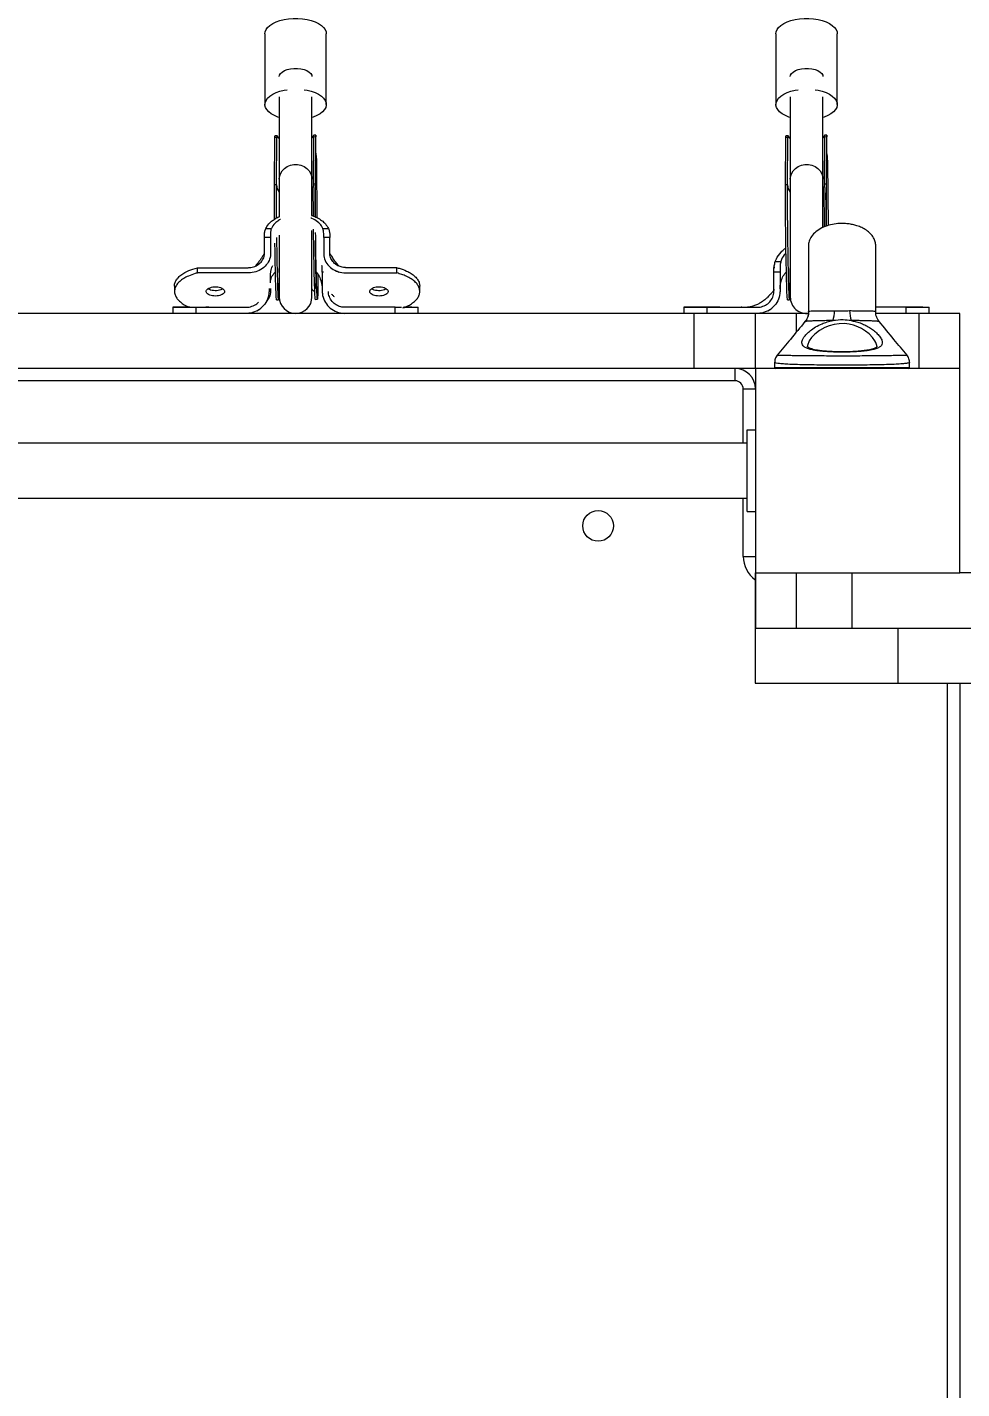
# Model space of a CAD drawing. Header units: millimetres. Extents: x -8092 to 6423, y -6886 to 5604.
# Drawn here: x -77 to 381, y 1913 to 2579 of the extents above; entities that cross this region are included whole.
import ezdxf

# ---------------------------------------------------------------- set-up
doc = ezdxf.new("R2010")
doc.units = ezdxf.units.MM
doc.layers.add('DIKOM_ОБЪЕКТ', color=7, linetype='Continuous')
doc.layers.add('DIKOM_РАЗМЕР_ЗОНА', color=7, linetype='Continuous')
doc.styles.add('style1', font='arial.ttf', dxfattribs={"width": 0.8})
doc.dimstyles.new('1-50', dxfattribs={"dimtxt": 300, "dimasz": 200, "dimexe": 100, "dimexo": 0, "dimgap": 100, "dimtad": 1, "dimtxsty": 'style1', "dimcen": 200, "dimclrd": 7, "dimclre": 7, "dimclrt": 7, "dimadec": 1, "dimazin": 2, "dimtfac": 1, "dimtmove": 0, "dimatfit": 2, "dimfxl": 0, "dimlwd": 25, "dimlwe": 18, "dimarcsym": 0})

# ---------------------------------------------------------------- blocks, each defined once
blk = doc.blocks.new('*D10')
at = {"layer": 'Defpoints', "color": 0, "transparency": 16777216}
for p in [(-65.22, 5603.5), (2870.75, -5504.88), (6323.39, -5504.88)]:
    blk.add_point(p, dxfattribs=at)
at = {"layer": 'DIKOM_РАЗМЕР_ЗОНА', "color": 7, "lineweight": 18, "transparency": 16777216}
for p, q in [((-65.22, 5603.5), (6423.39, 5603.5)), ((2870.75, -5504.88), (6423.39, -5504.88))]:
    blk.add_line(p, q, dxfattribs=at)
at = {"layer": 'DIKOM_РАЗМЕР_ЗОНА', "color": 7, "lineweight": 25, "transparency": 16777216}
blk.add_line((6323.39, 5403.5), (6323.39, -5304.88), dxfattribs=at)
at = {"layer": 'DIKOM_РАЗМЕР_ЗОНА', "color": 7, "transparency": 16777216}
for points in [[(6290.06, 5403.5), (6356.72, 5403.5), (6323.39, 5603.5)], [(6290.06, -5304.88), (6356.72, -5304.88), (6323.39, -5504.88)]]:
    blk.add_solid(points, dxfattribs=at)
at = {"layer": 'DIKOM_РАЗМЕР_ЗОНА', "color": 7, "transparency": 16777216, "insert": (6070.22, 308.83), "char_height": 300, "attachment_point": 5, "rotation": 90, "style": 'style1'}
blk.add_mtext('11100', dxfattribs=at)

msp = doc.modelspace()

# ---------------------------------------------------------------- linework, layer by layer
at = {"layer": 'DIKOM_ОБЪЕКТ', "color": 7, "linetype": 'Continuous', "lineweight": 15}
for p, q in [((39.595, 2576.088), (39.595, 2541.477)), ((69.595, 2541.477), (69.595, 2576.088)), ((289.595, 2576.088), (289.595, 2541.477)), ((319.595, 2541.477), (319.595, 2576.088)), ((46.595, 2545.257), (46.595, 2504.839)), ((62.595, 2504.839), (62.595, 2545.257)), ((296.595, 2545.257), (296.595, 2504.839)), ((312.595, 2504.839), (312.595, 2545.257)), ((45.538, 2526.2), (44.539, 2526.188)), ((63.272, 2502.412), (63.456, 2525.537)), ((64.446, 2526.445), (63.432, 2526.432)), ((64.456, 2525.55), (63.456, 2525.537)), ((64.271, 2502.425), (64.456, 2525.55)), ((64.273, 2502.219), (64.465, 2526.21)), ((295.538, 2526.2), (294.539, 2526.188)), ((313.272, 2502.412), (313.456, 2525.537)), ((314.446, 2526.445), (313.432, 2526.432)), ((314.456, 2525.55), (313.456, 2525.537)), ((314.271, 2502.425), (314.456, 2525.55)), ((314.273, 2502.219), (314.465, 2526.21)), ((44.275, 2502.166), (44.46, 2525.292)), ((45.46, 2525.305), (44.46, 2525.292)), ((45.275, 2502.179), (45.46, 2525.305)), ((294.275, 2502.166), (294.46, 2525.292)), ((295.46, 2525.305), (294.46, 2525.292)), ((295.275, 2502.179), (295.46, 2525.305)), ((65.217, 2486.018), (64.922, 2513.021)), ((315.258, 2482.26), (314.922, 2513.021)), ((45.275, 2502.179), (44.275, 2502.166)), ((46.595, 2504.839), (46.595, 2486.598)), ((62.595, 2487.163), (62.595, 2504.839)), ((63.269, 2502.05), (63.114, 2500.913)), ((64.271, 2502.425), (63.272, 2502.412)), ((64.273, 2502.219), (64.271, 2502.425)), ((295.275, 2502.179), (294.275, 2502.166)), ((296.595, 2504.839), (296.595, 2447.232)), ((312.595, 2481.24), (312.595, 2504.839)), ((313.269, 2502.05), (313.114, 2500.913)), ((314.271, 2502.425), (313.272, 2502.412)), ((314.273, 2502.219), (314.271, 2502.425)), ((40.009, 2480.709), (42.727, 2480.709)), ((62.595, 2447.232), (62.595, 2479.752)), ((67.956, 2480.709), (70.674, 2480.709)), ((39.341, 2469.388), (39.341, 2476.43)), ((42.341, 2476.43), (39.341, 2476.43)), ((42.341, 2476.43), (42.341, 2469.388)), ((46.595, 2477.576), (46.595, 2447.232)), ((68.341, 2476.43), (68.341, 2469.388)), ((71.341, 2476.43), (68.341, 2476.43)), ((71.341, 2469.388), (71.341, 2476.43)), ((39.341, 2468.523), (39.341, 2469.388)), ((42.341, 2469.388), (42.341, 2468.523)), ((68.341, 2469.388), (68.341, 2468.523)), ((71.341, 2468.523), (71.341, 2469.388)), ((6.624, 2459.005), (6.624, 2461.601)), ((6.624, 2461.601), (31.341, 2461.601)), ((31.341, 2459.005), (6.624, 2459.005)), ((67.595, 2459.371), (67.595, 2451.232)), ((68.301, 2459.371), (67.595, 2459.371)), ((79.341, 2459.005), (104.059, 2459.005)), ((104.059, 2461.601), (79.356, 2461.601)), ((104.059, 2459.005), (104.059, 2461.601)), ((291.595, 2459.371), (288.595, 2459.371)), ((288.595, 2451.232), (288.595, 2459.371)), ((288.685, 2462.004), (288.659, 2461.309)), ((289.262, 2464.581), (291.98, 2464.581)), ((291.595, 2459.371), (291.595, 2451.232)), ((-4.659, 2452.577), (-4.659, 2449.981)), ((115.341, 2449.981), (115.341, 2452.577)), ((41.595, 2451.414), (41.595, 2451.232)), ((41.595, 2451.232), (41.595, 2450.232)), ((42.341, 2451.341), (42.341, 2450.476)), ((45.264, 2445.857), (46.264, 2445.87)), ((64.26, 2446.103), (65.26, 2446.116)), ((67.595, 2451.232), (67.595, 2450.232)), ((288.595, 2450.232), (288.595, 2451.232)), ((291.595, 2451.232), (291.595, 2450.232)), ((295.264, 2445.857), (296.264, 2445.87)), ((249.595, 2439.233), (-390.405, 2439.233)), ((-0.127, 2442.233), (-5.405, 2442.233)), ((-5.405, 2442.233), (-5.405, 2439.233)), ((2.721, 2442.233), (0.229, 2442.232)), ((5.877, 2439.233), (5.877, 2442.233)), ((5.877, 2442.233), (30.595, 2442.233)), ((12.199, 2442.233), (10.642, 2442.233)), ((35.571, 2440.486), (37.326, 2441.53)), ((37.213, 2441.446), (38.031, 2442.194)), ((103.313, 2442.233), (78.609, 2442.233)), ((98.826, 2442.233), (97.274, 2442.233)), ((103.313, 2439.233), (103.313, 2442.233)), ((114.595, 2439.233), (114.595, 2442.233)), ((249.873, 2442.233), (244.595, 2442.233)), ((244.595, 2442.233), (244.595, 2439.233)), ((249.595, 2412.233), (249.595, 2439.233)), ((279.595, 2439.233), (249.595, 2439.233)), ((253.09, 2442.232), (251.818, 2442.232)), ((255.877, 2439.233), (255.877, 2442.233)), ((255.877, 2442.233), (280.595, 2442.233)), ((279.595, 2412.233), (279.595, 2439.233)), ((299.595, 2439.233), (279.595, 2439.233)), ((285.571, 2440.486), (287.326, 2441.53)), ((287.213, 2441.446), (288.031, 2442.194)), ((305.481, 2439.233), (299.595, 2439.233)), ((299.595, 2430.091), (299.595, 2439.233)), ((338.345, 2439.994), (338.348, 2439.951)), ((359.595, 2439.233), (338.422, 2439.233)), ((353.313, 2442.233), (338.469, 2442.233)), ((353.313, 2439.233), (353.313, 2442.233)), ((357.456, 2442.233), (364.574, 2442.233)), ((359.595, 2412.233), (359.595, 2439.233)), ((379.595, 2439.233), (359.595, 2439.233)), ((364.595, 2439.233), (364.595, 2442.233)), ((379.595, 2412.233), (379.595, 2439.233)), ((340.062, 2435.198), (340.02, 2435.208)), ((249.595, 2412.233), (-390.405, 2412.233)), ((279.595, 2412.233), (249.595, 2412.233)), ((269.595, 2406.233), (269.595, 2412.233)), ((279.595, 2412.233), (279.595, 2312.232)), ((379.595, 2412.233), (279.595, 2412.233)), ((288.969, 2415.358), (288.969, 2412.733)), ((288.969, 2412.733), (321.969, 2412.733)), ((321.969, 2412.733), (354.969, 2412.733)), ((354.969, 2412.733), (354.969, 2415.362)), ((354.969, 2415.362), (354.969, 2415.362)), ((379.595, 2312.232), (379.595, 2412.233)), ((269.595, 2406.233), (-410.405, 2406.233)), ((273.595, 2402.233), (279.595, 2402.233)), ((273.595, 2375.733), (273.595, 2402.233)), ((275.595, 2342.232), (275.595, 2382.233)), ((275.595, 2382.233), (279.595, 2382.233)), ((275.595, 2375.733), (-416.405, 2375.733)), ((275.595, 2375.732), (-416.405, 2375.732)), ((-416.405, 2348.732), (275.595, 2348.732)), ((273.595, 2320.233), (273.595, 2348.732)), ((275.595, 2342.232), (279.595, 2342.232)), ((273.595, 2320.233), (279.595, 2320.233)), ((279.423, 2312.232), (279.423, 2285.232)), ((279.595, 2312.232), (279.423, 2312.232)), ((279.595, 2312.232), (279.595, 2285.232)), ((279.595, 2312.232), (379.595, 2312.232)), ((299.595, 2285.232), (299.595, 2312.232)), ((326.778, 2312.232), (326.778, 2285.232)), ((406.602, 2312.232), (379.595, 2312.232)), ((279.423, 2285.232), (279.423, 2258.233)), ((279.595, 2285.232), (279.423, 2285.232)), ((279.595, 2285.232), (299.595, 2285.232)), ((299.595, 2285.232), (326.778, 2285.232)), ((326.778, 2285.232), (406.602, 2285.232)), ((349.423, 2258.233), (349.423, 2285.232)), ((279.423, 2258.233), (349.423, 2258.233)), ((349.423, 2258.233), (395.444, 2258.233)), ((373.595, 1666.233), (373.595, 2258.233)), ((379.595, 2258.233), (379.595, 1666.233))]:
    msp.add_line(p, q, dxfattribs=at)
at = {"layer": 'DIKOM_ОБЪЕКТ', "color": 7, "linetype": 'Continuous', "lineweight": 15, "flags": 128}
for points in [[(39.595, 2576.088), (39.694, 2576.951), (40.131, 2578.081), (40.907, 2579.164), (42.004, 2580.176), (43.397, 2581.091), (45.051, 2581.89), (46.93, 2582.552), (48.988, 2583.063), (51.177, 2583.41), (53.447, 2583.586), (55.743, 2583.586), (58.013, 2583.41), (60.202, 2583.063), (62.26, 2582.552), (64.138, 2581.89), (65.793, 2581.091), (67.185, 2580.176), (68.282, 2579.164), (69.059, 2578.081), (69.496, 2576.951), (69.595, 2576.088)], [(289.595, 2576.088), (289.694, 2576.951), (290.131, 2578.081), (290.907, 2579.164), (292.004, 2580.176), (293.397, 2581.091), (295.051, 2581.89), (296.93, 2582.552), (298.988, 2583.063), (301.177, 2583.41), (303.447, 2583.586), (305.743, 2583.586), (308.013, 2583.41), (310.202, 2583.063), (312.26, 2582.552), (314.138, 2581.89), (315.793, 2581.091), (317.185, 2580.176), (318.282, 2579.164), (319.059, 2578.081), (319.496, 2576.951), (319.595, 2576.088)], [(46.595, 2555.107), (46.7, 2555.756), (47.163, 2556.591), (47.973, 2557.357), (49.093, 2558.019), (50.47, 2558.543), (52.04, 2558.907), (53.73, 2559.094), (55.46, 2559.094), (57.149, 2558.907), (58.719, 2558.543), (60.096, 2558.019), (61.216, 2557.357), (62.027, 2556.591), (62.489, 2555.756), (62.595, 2555.107)], [(296.595, 2555.107), (296.7, 2555.756), (297.163, 2556.591), (297.973, 2557.357), (299.093, 2558.019), (300.47, 2558.543), (302.04, 2558.907), (303.73, 2559.094), (305.46, 2559.094), (307.149, 2558.907), (308.719, 2558.543), (310.096, 2558.019), (311.216, 2557.357), (312.027, 2556.591), (312.489, 2555.756), (312.595, 2555.107)], [(46.595, 2535.117), (45.965, 2535.327), (44.193, 2536.06), (42.665, 2536.919), (41.417, 2537.885), (40.478, 2538.936), (39.869, 2540.046), (39.606, 2541.189), (39.694, 2542.34), (40.131, 2543.47), (40.907, 2544.553), (42.004, 2545.565), (43.397, 2546.48), (45.051, 2547.279), (46.93, 2547.941), (48.988, 2548.452), (50.447, 2548.704)], [(58.743, 2548.704), (60.202, 2548.452), (62.26, 2547.941), (64.138, 2547.279), (65.793, 2546.48), (67.185, 2545.565), (68.282, 2544.553), (69.059, 2543.47), (69.496, 2542.34), (69.584, 2541.189), (69.32, 2540.046), (68.712, 2538.936), (67.773, 2537.885), (66.524, 2536.919), (64.996, 2536.06), (63.225, 2535.327), (62.595, 2535.117)], [(296.595, 2535.117), (295.965, 2535.327), (294.193, 2536.06), (292.665, 2536.919), (291.417, 2537.885), (290.478, 2538.936), (289.869, 2540.046), (289.606, 2541.189), (289.694, 2542.34), (290.131, 2543.47), (290.907, 2544.553), (292.004, 2545.565), (293.397, 2546.48), (295.051, 2547.279), (296.93, 2547.941), (298.988, 2548.452), (300.447, 2548.704)], [(308.743, 2548.704), (310.202, 2548.452), (312.26, 2547.941), (314.138, 2547.279), (315.793, 2546.48), (317.185, 2545.565), (318.282, 2544.553), (319.059, 2543.47), (319.496, 2542.34), (319.584, 2541.189), (319.32, 2540.046), (318.712, 2538.936), (317.773, 2537.885), (316.524, 2536.919), (314.996, 2536.06), (313.225, 2535.327), (312.595, 2535.117)], [(46.595, 2504.839), (46.7, 2506.03), (47.163, 2507.564), (47.973, 2508.97), (49.093, 2510.183), (50.47, 2511.146), (52.04, 2511.815), (53.73, 2512.157), (55.46, 2512.157), (57.149, 2511.815), (58.719, 2511.146), (60.096, 2510.183), (61.216, 2508.97), (62.027, 2507.564), (62.489, 2506.03), (62.595, 2504.839)], [(296.595, 2504.839), (296.7, 2506.03), (297.163, 2507.564), (297.973, 2508.97), (299.093, 2510.183), (300.47, 2511.146), (302.04, 2511.815), (303.73, 2512.157), (305.46, 2512.157), (307.149, 2511.815), (308.719, 2511.146), (310.096, 2510.183), (311.216, 2508.97), (312.027, 2507.564), (312.489, 2506.03), (312.595, 2504.839)], [(44.319, 2485.4), (44.31, 2486.37), (44.288, 2489.473), (44.271, 2492.431), (44.262, 2495.21), (44.259, 2497.778), (44.264, 2500.106), (44.275, 2502.166)], [(45.314, 2485.962), (45.31, 2486.383), (45.287, 2489.486), (45.271, 2492.444), (45.262, 2495.223), (45.259, 2497.791), (45.264, 2500.119), (45.275, 2502.179)], [(63.114, 2500.913), (63.11, 2500.898), (62.595, 2499.507)], [(63.304, 2486.9), (63.284, 2489.719), (63.268, 2492.677), (63.258, 2495.456), (63.256, 2498.024), (63.26, 2500.351), (63.272, 2502.412)], [(64.308, 2486.475), (64.307, 2486.629), (64.284, 2489.732), (64.268, 2492.69), (64.258, 2495.469), (64.256, 2498.037), (64.26, 2500.364), (64.271, 2502.425)], [(295.264, 2445.857), (295.236, 2445.912), (295.183, 2446.288), (295.127, 2447.014), (295.067, 2448.084), (295.005, 2449.485), (294.941, 2451.199), (294.877, 2453.209), (294.812, 2455.49), (294.748, 2458.017), (294.685, 2460.76), (294.625, 2463.688), (294.567, 2466.768), (294.512, 2469.963), (294.461, 2473.238), (294.416, 2476.554), (294.375, 2479.873), (294.34, 2483.158), (294.31, 2486.37), (294.288, 2489.473), (294.271, 2492.431), (294.262, 2495.21), (294.259, 2497.778), (294.264, 2500.106), (294.275, 2502.166)], [(296.454, 2461.255), (296.458, 2460.457), (296.465, 2457.736), (296.466, 2455.235), (296.459, 2452.983), (296.446, 2451.005), (296.426, 2449.325), (296.399, 2447.961), (296.367, 2446.929), (296.328, 2446.241), (296.284, 2445.905), (296.236, 2445.925), (296.183, 2446.301), (296.126, 2447.028), (296.067, 2448.097), (296.005, 2449.497), (295.941, 2451.212), (295.877, 2453.222), (295.812, 2455.503), (295.748, 2458.03), (295.685, 2460.773), (295.624, 2463.701), (295.566, 2466.781), (295.512, 2469.976), (295.461, 2473.251), (295.415, 2476.567), (295.375, 2479.886), (295.339, 2483.171), (295.31, 2486.383), (295.287, 2489.486), (295.271, 2492.444), (295.262, 2495.223), (295.259, 2497.791), (295.264, 2500.119), (295.275, 2502.179), (295.275, 2502.179)], [(313.114, 2500.913), (313.11, 2500.898), (312.595, 2499.507)], [(313.355, 2481.536), (313.336, 2483.404), (313.307, 2486.616), (313.284, 2489.719), (313.268, 2492.677), (313.258, 2495.456), (313.256, 2498.024), (313.26, 2500.351), (313.272, 2502.412)], [(314.351, 2481.917), (314.336, 2483.417), (314.307, 2486.629), (314.284, 2489.732), (314.268, 2492.69), (314.258, 2495.469), (314.256, 2498.037), (314.26, 2500.364), (314.271, 2502.425)], [(64.26, 2446.103), (64.232, 2446.158), (64.18, 2446.534), (64.123, 2447.26), (64.063, 2448.33), (64.001, 2449.73), (63.938, 2451.445), (63.873, 2453.454), (63.809, 2455.736), (63.744, 2458.263), (63.682, 2461.006), (63.621, 2463.934), (63.563, 2467.014), (63.508, 2470.209), (63.458, 2473.483), (63.412, 2476.799), (63.371, 2480.119), (63.368, 2480.363)], [(65.461, 2458.195), (65.461, 2457.982), (65.462, 2455.481), (65.455, 2453.229), (65.442, 2451.251), (65.422, 2449.571), (65.396, 2448.207), (65.363, 2447.175), (65.325, 2446.487), (65.281, 2446.151), (65.232, 2446.171), (65.179, 2446.546), (65.123, 2447.273), (65.063, 2448.343), (65.001, 2449.743), (64.938, 2451.458), (64.873, 2453.468), (64.808, 2455.749), (64.744, 2458.275), (64.682, 2461.019), (64.621, 2463.947), (64.563, 2467.026), (64.508, 2470.222), (64.458, 2473.496), (64.412, 2476.812), (64.387, 2478.769)], [(45.264, 2445.857), (45.236, 2445.912), (45.183, 2446.288), (45.127, 2447.014), (45.067, 2448.084), (45.005, 2449.485), (44.941, 2451.199), (44.877, 2453.209), (44.812, 2455.49), (44.748, 2458.017), (44.685, 2460.76), (44.625, 2463.688), (44.567, 2466.768), (44.512, 2469.963), (44.461, 2473.238), (44.457, 2473.524)], [(46.454, 2461.255), (46.458, 2460.457), (46.465, 2457.736), (46.466, 2455.235), (46.459, 2452.983), (46.446, 2451.005), (46.426, 2449.325), (46.399, 2447.961), (46.367, 2446.929), (46.328, 2446.241), (46.284, 2445.905), (46.236, 2445.925), (46.183, 2446.301), (46.126, 2447.028), (46.067, 2448.097), (46.005, 2449.497), (45.941, 2451.212), (45.877, 2453.222), (45.812, 2455.503), (45.748, 2458.03), (45.685, 2460.773), (45.624, 2463.701), (45.566, 2466.781), (45.512, 2469.976), (45.461, 2473.251), (45.419, 2476.287)], [(272.933, 2442.246), (272.787, 2442.247), (272.641, 2442.248)], [(338.907, 2423.118), (338.939, 2423.528), (338.51, 2424.937), (338.033, 2425.826), (336.817, 2427.484), (335.158, 2429.177), (333.482, 2430.524), (331.525, 2431.766), (329.623, 2432.691), (327.532, 2433.438), (325.356, 2433.942), (323.081, 2434.203), (320.534, 2434.18), (318.04, 2433.84), (315.682, 2433.206), (313.517, 2432.332), (310.827, 2430.781), (308.616, 2429.024), (307.029, 2427.372), (305.866, 2425.758), (304.997, 2423.523), (304.997, 2423.523)]]:
    msp.add_lwpolyline(points, dxfattribs=at)
at = {"layer": 'DIKOM_ОБЪЕКТ', "color": 7, "linetype": 'Continuous', "lineweight": 15}
msp.add_circle((202.595, 2335.232), 7.5, dxfattribs=at)
for centre, radius, start, end in [((51.619, 2502.402), 6.348, 182.018747, 217.679081), ((301.619, 2502.402), 6.348, 182.018322, 217.678886), ((54.595, 2447.232), 8, 180, 0), ((304.595, 2447.232), 8, 180, 278.490826), ((298.534, 2441.174), 19.76, 343.914555, 358.213682), ((345.376, 2441.179), 19.73, 181.800067, 196.123966), ((269.595, 2402.232), 10, 0, 90), ((289.469, 2412.732), 0.5, 180, 270), ((354.469, 2412.732), 0.5, 270, 0), ((269.595, 2402.232), 4, 0, 90), ((287.595, 2320.232), 14, 180, 234.289425)]:
    msp.add_arc(centre, radius, start, end, dxfattribs=at)
for points, knots in [([(44.46, 2525.292), (44.46, 2525.579), (44.46, 2526.098), (44.515, 2526.13), (44.54, 2526.144)], [0, 0, 0, 0, 0.55359944, 1, 1, 1, 1]), ([(46.595, 2524.722), (46.468, 2524.886), (46.065, 2525.406), (45.723, 2525.997), (45.515, 2526.279), (45.468, 2526.082), (45.463, 2525.562), (45.46, 2525.305)], [0, 0, 0, 0, 0.1070578, 0.3398847, 0.558071, 0.7811693, 1, 1, 1, 1]), ([(63.456, 2525.537), (63.461, 2525.812), (63.469, 2526.362), (63.457, 2526.513), (63.259, 2526.125), (62.958, 2525.534), (62.654, 2525.107), (62.595, 2525.024)], [0, 0, 0, 0, 0.24101534, 0.48211209, 0.71994786, 0.94604724, 1, 1, 1, 1]), ([(64.446, 2526.443), (64.454, 2526.4), (64.471, 2526.318), (64.461, 2525.798), (64.456, 2525.55)], [0, 0, 0, 0, 0.52497, 1, 1, 1, 1]), ([(294.46, 2525.292), (294.46, 2525.579), (294.46, 2526.098), (294.515, 2526.13), (294.54, 2526.144)], [0, 0, 0, 0, 0.5535995, 1, 1, 1, 1]), ([(296.595, 2524.722), (296.468, 2524.886), (296.065, 2525.406), (295.723, 2525.997), (295.515, 2526.279), (295.468, 2526.082), (295.463, 2525.562), (295.46, 2525.305)], [0, 0, 0, 0, 0.1070565, 0.3398836, 0.5580705, 0.781169, 1, 1, 1, 1]), ([(313.456, 2525.537), (313.461, 2525.812), (313.469, 2526.362), (313.457, 2526.513), (313.259, 2526.125), (312.958, 2525.534), (312.654, 2525.107), (312.595, 2525.024)], [0, 0, 0, 0, 0.24101521, 0.4821118, 0.71994799, 0.94604727, 1, 1, 1, 1]), ([(314.446, 2526.443), (314.454, 2526.4), (314.471, 2526.318), (314.461, 2525.798), (314.456, 2525.55)], [0, 0, 0, 0, 0.52497, 1, 1, 1, 1]), ([(64.922, 2513.021), (64.917, 2513.586), (64.906, 2514.716), (64.827, 2516.283), (64.692, 2517.357), (64.458, 2517.705), (64.397, 2517.795)], [0, 0, 0, 0, 0.30014571, 0.6004048, 0.89735376, 1, 1, 1, 1]), ([(314.922, 2513.021), (314.917, 2513.586), (314.906, 2514.716), (314.827, 2516.283), (314.692, 2517.357), (314.458, 2517.705), (314.397, 2517.795)], [0, 0, 0, 0, 0.3001459, 0.600405, 0.8973545, 1, 1, 1, 1]), ([(64.133, 2486.504), (64.126, 2487.292), (64.11, 2489.193), (64.095, 2492.073), (64.085, 2495.184), (64.084, 2498.197), (64.093, 2499.892), (64.098, 2500.765)], [0, 0, 0, 0, 0.1374673, 0.3315195, 0.5399706, 0.7628014, 1, 1, 1, 1]), ([(314.177, 2481.844), (314.166, 2482.842), (314.141, 2485.244), (314.114, 2488.647), (314.095, 2492.078), (314.085, 2495.183), (314.084, 2498.198), (314.093, 2499.892), (314.098, 2500.765)], [0, 0, 0, 0, 0.1326304, 0.3190996, 0.4722883, 0.6368437, 0.8127507, 1, 1, 1, 1]), ([(40.009, 2480.709), (40.179, 2481.048), (40.839, 2482.36), (42.366, 2484.032), (44.507, 2485.524), (45.901, 2486.313), (46.76, 2486.622), (46.924, 2486.68)], [0, 0, 0, 0, 0.1333821, 0.5170073, 0.7330522, 0.949211, 1, 1, 1, 1]), ([(67.956, 2480.709), (67.747, 2481.161), (67.177, 2482.395), (65.367, 2484.152), (63.511, 2485.438), (62.251, 2485.786), (62.118, 2485.823)], [0, 0, 0, 0, 0.2050251, 0.5599049, 0.9534366, 1, 1, 1, 1]), ([(62.341, 2487.206), (62.483, 2487.168), (63.467, 2486.9), (65.194, 2486.096), (67.383, 2484.756), (69.387, 2482.971), (70.222, 2481.504), (70.674, 2480.709)], [0, 0, 0, 0, 0.0370532, 0.2557377, 0.4898963, 0.7238486, 1, 1, 1, 1]), ([(39.341, 2477.355), (39.365, 2477.937), (39.413, 2479.12), (39.808, 2480.174), (40.009, 2480.709)], [0, 0, 0, 0, 0.4921318, 1, 1, 1, 1]), ([(42.727, 2480.709), (42.704, 2480.647), (42.587, 2480.333), (42.363, 2479.499), (42.335, 2478.141), (42.339, 2477.003), (42.341, 2476.43)], [0, 0, 0, 0, 0.0483611, 0.2421271, 0.6189558, 1, 1, 1, 1]), ([(47.203, 2485.215), (47.061, 2485.151), (46.211, 2484.768), (44.657, 2483.596), (43.319, 2482.08), (42.839, 2480.97), (42.727, 2480.709)], [0, 0, 0, 0, 0.0655556, 0.3924952, 0.8574702, 1, 1, 1, 1]), ([(68.341, 2476.43), (68.342, 2476.504), (68.342, 2476.871), (68.337, 2477.521), (68.373, 2478.918), (68.134, 2479.945), (67.956, 2480.709)], [0, 0, 0, 0, 0.0484271, 0.242243, 0.4360626, 1, 1, 1, 1]), ([(70.674, 2480.709), (70.869, 2480.192), (71.266, 2479.14), (71.316, 2477.958), (71.341, 2477.358)], [0, 0, 0, 0, 0.4916263, 1, 1, 1, 1]), ([(338.469, 2472.232), (338.414, 2472.907), (338.298, 2474.325), (337.354, 2476.388), (335.853, 2478.308), (333.866, 2479.947), (331.617, 2481.223), (329.339, 2482.121), (327.12, 2482.719), (324.775, 2483.114), (322.055, 2483.292), (318.868, 2483.117), (315.428, 2482.436), (312.068, 2481.165), (309.149, 2479.334), (307.003, 2477.09), (305.698, 2474.664), (305.542, 2473.003), (305.469, 2472.232)], [0, 0, 0, 0, 0.0463336, 0.0973755, 0.1534103, 0.2131333, 0.2735552, 0.3308293, 0.3813376, 0.4315809, 0.4944341, 0.5687132, 0.6508229, 0.7350014, 0.8148913, 0.8859752, 0.9471371, 1, 1, 1, 1]), ([(39.341, 2476.43), (39.341, 2476.51), (39.341, 2476.821), (39.341, 2477.127), (39.341, 2477.355)], [0, 0, 0, 0, 0.2563707, 1, 1, 1, 1]), ([(64.121, 2451.405), (64.148, 2451.409), (64.248, 2451.423), (64.371, 2451.846), (64.522, 2452.764), (64.586, 2454.531), (64.592, 2456.726), (64.552, 2459.247), (64.486, 2461.96), (64.413, 2465.609), (64.35, 2469.173), (64.296, 2472.546), (64.276, 2473.962), (64.265, 2474.71)], [0, 0, 0, 0, 0.02267967, 0.08370008, 0.20187195, 0.31430479, 0.42023527, 0.51903727, 0.61225527, 0.70303491, 0.87717039, 0.93507346, 1, 1, 1, 1]), ([(71.341, 2477.355), (71.341, 2477.276), (71.341, 2476.971), (71.341, 2476.661), (71.341, 2476.43)], [0, 0, 0, 0, 0.2563981, 1, 1, 1, 1]), ([(305.469, 2472.232), (305.469, 2472.153), (305.469, 2472), (305.469, 2470.856), (305.469, 2469.248), (305.469, 2467.299), (305.469, 2465.176), (305.469, 2463), (305.469, 2460.879), (305.469, 2458.886), (305.469, 2457.075), (305.469, 2455.319), (305.469, 2453.356), (305.469, 2450.556), (305.469, 2446.587), (305.469, 2442.882), (305.469, 2440.433), (305.469, 2439.949)], [0, 0, 0, 0, 0.1166721, 0.2239525, 0.320995, 0.4076134, 0.4839824, 0.5505597, 0.6080092, 0.6569859, 0.6981211, 0.7322405, 0.7704945, 0.8180802, 0.8934738, 0.9789775, 1, 1, 1, 1]), ([(338.469, 2439.952), (338.469, 2440.434), (338.469, 2442.883), (338.469, 2446.588), (338.469, 2450.819), (338.469, 2453.971), (338.469, 2456.536), (338.469, 2458.723), (338.469, 2460.879), (338.469, 2463), (338.469, 2465.176), (338.469, 2467.299), (338.469, 2469.248), (338.469, 2470.856), (338.469, 2472), (338.469, 2472.153), (338.469, 2472.232)], [0, 0, 0, 0, 0.0209888, 0.1064965, 0.1818936, 0.2433277, 0.2897711, 0.3429833, 0.3919623, 0.4494145, 0.5159949, 0.5923675, 0.6789899, 0.776037, 0.8833225, 1, 1, 1, 1]), ([(42.341, 2468.523), (42.341, 2468.449), (42.338, 2468.082), (42.218, 2466.644), (41.414, 2464.254), (39.199, 2461.601), (36.1, 2459.744), (33.309, 2459.059), (31.708, 2459.015), (31.341, 2459.005)], [0, 0, 0, 0, 0.0148123, 0.0741115, 0.2900446, 0.5059723, 0.7209461, 0.9360105, 1, 1, 1, 1]), ([(31.341, 2461.601), (31.567, 2461.606), (32.686, 2461.631), (34.677, 2462.089), (36.949, 2463.401), (38.585, 2465.294), (39.273, 2467.112), (39.326, 2468.205), (39.341, 2468.523)], [0, 0, 0, 0, 0.0541276, 0.2683307, 0.4825311, 0.6972784, 0.9119829, 1, 1, 1, 1]), ([(39.312, 2468.546), (39.312, 2468.548), (39.31, 2468.554), (39.3, 2468.543), (39.28, 2468.517), (39.251, 2468.456), (39.196, 2468.324), (39.009, 2467.965), (38.597, 2467.521), (38.072, 2466.677), (37.399, 2465.55), (36.51, 2464.338), (35.795, 2463.448), (35.412, 2462.997), (35.274, 2462.838), (35.196, 2462.746), (35.141, 2462.676), (35.094, 2462.606), (35.102, 2462.552), (35.196, 2462.569), (35.262, 2462.581)], [0, 0, 0, 0, 0.0028656, 0.0109782, 0.018119, 0.0264022, 0.0375442, 0.0685887, 0.1580221, 0.2310543, 0.3969918, 0.5865612, 0.724373, 0.7647445, 0.7826968, 0.7997515, 0.8173316, 0.8367758, 0.8848786, 1, 1, 1, 1]), ([(68.341, 2468.523), (68.342, 2468.449), (68.345, 2468.082), (68.463, 2466.651), (69.262, 2464.273), (71.458, 2461.626), (74.539, 2459.763), (77.341, 2459.061), (78.958, 2459.016), (79.341, 2459.005)], [0, 0, 0, 0, 0.0148118, 0.0741075, 0.288783, 0.5034655, 0.7180395, 0.9330857, 1, 1, 1, 1]), ([(79.356, 2461.601), (79.264, 2461.601), (78.802, 2461.605), (77.597, 2461.715), (75.659, 2462.252), (73.553, 2463.554), (71.985, 2465.489), (71.39, 2467.256), (71.351, 2468.276), (71.341, 2468.523)], [0, 0, 0, 0, 0.0220831, 0.1106187, 0.2890191, 0.5028902, 0.7177056, 0.9318228, 1, 1, 1, 1]), ([(75.915, 2462.322), (75.903, 2462.334), (75.868, 2462.371), (75.746, 2462.494), (75.55, 2462.703), (75.141, 2463.164), (74.549, 2463.875), (73.608, 2465.104), (72.806, 2466.417), (72.079, 2467.47), (71.667, 2467.988), (71.5, 2468.29), (71.441, 2468.429), (71.416, 2468.485), (71.4, 2468.511), (71.388, 2468.525), (71.378, 2468.535), (71.377, 2468.526), (71.377, 2468.525)], [0, 0, 0, 0, 0.0106319, 0.0321088, 0.0780025, 0.1309064, 0.2672956, 0.421844, 0.7120615, 0.842082, 0.9205608, 0.9574076, 0.9707183, 0.9806365, 0.984758, 0.9887797, 0.997675, 1, 1, 1, 1]), ([(289.262, 2464.581), (289.432, 2465.017), (290.091, 2466.708), (291.639, 2468.828), (293.376, 2470.5), (294.256, 2471.072), (294.494, 2471.227)], [0, 0, 0, 0, 0.1640055, 0.6357011, 0.9013539, 1, 1, 1, 1]), ([(294.532, 2468.782), (294.424, 2468.688), (293.442, 2467.83), (292.581, 2466.335), (292.094, 2464.914), (291.98, 2464.581)], [0, 0, 0, 0, 0.0864423, 0.7856791, 1, 1, 1, 1]), ([(-4.638, 2452.578), (-4.644, 2452.624), (-4.737, 2453.239), (-4.38, 2454.414), (-3.527, 2456.056), (-2.09, 2457.588), (-0.153, 2458.986), (2.619, 2460.439), (5.117, 2461.164), (6.624, 2461.601)], [0, 0, 0, 0, 0.012234, 0.1650906, 0.3136398, 0.4664948, 0.6150464, 0.7679045, 1, 1, 1, 1]), ([(6.624, 2459.005), (6.547, 2458.986), (6.166, 2458.893), (4.585, 2458.469), (2.272, 2457.647), (-0.247, 2456.338), (-2.147, 2454.943), (-3.566, 2453.393), (-4.438, 2451.761), (-4.753, 2450.064), (-4.498, 2448.379), (-3.673, 2446.725), (-2.325, 2445.175), (-0.439, 2443.761), (1.282, 2442.78), (2.456, 2442.334), (2.722, 2442.232)], [0, 0, 0, 0, 0.0063588, 0.0318042, 0.1340893, 0.2169791, 0.3022747, 0.3851648, 0.4704596, 0.5533507, 0.6386461, 0.7215362, 0.8068314, 0.8897213, 0.9750167, 1, 1, 1, 1]), ([(42.341, 2454.113), (42.342, 2454.789), (42.342, 2455.99), (42.341, 2457.235), (42.343, 2457.948), (42.338, 2458.249), (42.351, 2458.898), (42.447, 2459.598), (42.586, 2460.311), (42.832, 2461.222), (43.065, 2461.971), (43.347, 2462.463), (43.432, 2462.609)], [0, 0, 0, 0, 0.1861752, 0.330895, 0.4532791, 0.5587611, 0.6450439, 0.7184507, 0.7824921, 0.8402171, 0.9523984, 1, 1, 1, 1]), ([(42.341, 2455.367), (42.421, 2455.661), (42.749, 2456.865), (43.566, 2458.32), (44.46, 2459.292), (44.715, 2459.569)], [0, 0, 0, 0, 0.1869735, 0.7681648, 1, 1, 1, 1]), ([(64.543, 2459.482), (64.793, 2459.212), (65.708, 2458.22), (66.774, 2456.037), (67.464, 2453.555), (67.592, 2451.9), (67.595, 2451.287), (67.595, 2451.219)], [0, 0, 0, 0, 0.12234, 0.4489697, 0.7956591, 0.9771054, 1, 1, 1, 1]), ([(67.595, 2459.371), (67.595, 2459.456), (67.595, 2459.881), (67.585, 2460.644), (67.63, 2461.684), (67.515, 2462.368), (67.455, 2462.718)], [0, 0, 0, 0, 0.07563167, 0.37846572, 0.68124194, 1, 1, 1, 1]), ([(74.474, 2459.988), (75.011, 2459.745), (75.685, 2459.442), (75.838, 2459.44), (75.869, 2459.44)], [0, 0, 0, 0, 0.7977516, 1, 1, 1, 1]), ([(104.059, 2461.601), (104.142, 2461.58), (104.557, 2461.479), (106.271, 2461.016), (108.686, 2460.131), (111.223, 2458.749), (113.06, 2457.332), (114.395, 2455.765), (115.207, 2454.169), (115.284, 2453.087), (115.321, 2452.577)], [0, 0, 0, 0, 0.0123731, 0.061887, 0.2611082, 0.4096094, 0.5624154, 0.7109206, 0.8637286, 1, 1, 1, 1]), ([(107.1, 2441.935), (107.587, 2442.098), (108.997, 2442.57), (110.916, 2443.634), (112.834, 2445.017), (114.248, 2446.57), (115.121, 2448.202), (115.436, 2449.899), (115.181, 2451.584), (114.357, 2453.238), (113.004, 2454.785), (111.136, 2456.21), (108.951, 2457.379), (106.57, 2458.33), (104.902, 2458.778), (104.059, 2459.005)], [0, 0, 0, 0, 0.042641, 0.1234202, 0.206542, 0.2873189, 0.3704417, 0.4512187, 0.5343404, 0.6151193, 0.6982405, 0.7790181, 0.8621389, 0.9303731, 1, 1, 1, 1]), ([(288.595, 2460.451), (288.618, 2461.145), (288.666, 2462.557), (289.061, 2463.899), (289.262, 2464.581)], [0, 0, 0, 0, 0.492132, 1, 1, 1, 1]), ([(288.595, 2459.371), (288.595, 2459.464), (288.595, 2459.823), (288.595, 2460.183), (288.595, 2460.451)], [0, 0, 0, 0, 0.2564148, 1, 1, 1, 1]), ([(291.98, 2464.581), (291.957, 2464.5), (291.84, 2464.097), (291.616, 2463.041), (291.588, 2461.37), (291.593, 2460.04), (291.595, 2459.371)], [0, 0, 0, 0, 0.0483963, 0.2421615, 0.6189642, 1, 1, 1, 1]), ([(291.595, 2451.167), (291.595, 2451.26), (291.595, 2451.431), (291.604, 2451.757), (291.64, 2452.444), (291.829, 2454.005), (292.519, 2456.262), (293.558, 2458.323), (294.458, 2459.293), (294.715, 2459.569)], [0, 0, 0, 0, 0.0316115, 0.0585918, 0.1083478, 0.2589398, 0.5686859, 0.877011, 1, 1, 1, 1]), ([(15.341, 2452.237), (15.257, 2452.237), (14.83, 2452.233), (13.904, 2452.151), (12.667, 2451.849), (11.585, 2451.3), (10.926, 2450.602), (10.765, 2449.835), (11.119, 2449.084), (11.95, 2448.434), (13.163, 2447.958), (14.622, 2447.711), (16.162, 2447.719), (17.609, 2447.983), (18.801, 2448.472), (19.603, 2449.131), (19.924, 2449.886), (19.728, 2450.651), (19.038, 2451.343), (17.932, 2451.876), (16.634, 2452.187), (15.735, 2452.222), (15.341, 2452.237)], [0, 0, 0, 0, 0.0090571, 0.0455082, 0.0991907, 0.1528719, 0.206556, 0.2602359, 0.3139216, 0.3676039, 0.421287, 0.4749691, 0.5286517, 0.5823335, 0.6360149, 0.6896982, 0.74338, 0.7970625, 0.8507471, 0.904427, 0.9581103, 1, 1, 1, 1]), ([(95.341, 2452.238), (95.257, 2452.237), (94.83, 2452.234), (93.904, 2452.154), (92.667, 2451.854), (91.585, 2451.302), (90.926, 2450.603), (90.765, 2449.835), (91.119, 2449.084), (91.95, 2448.437), (93.163, 2447.963), (94.622, 2447.713), (96.162, 2447.719), (97.609, 2447.982), (98.801, 2448.471), (99.602, 2449.131), (99.924, 2449.886), (99.728, 2450.652), (99.038, 2451.342), (97.932, 2451.875), (96.634, 2452.186), (95.736, 2452.222), (95.341, 2452.238)], [0, 0, 0, 0, 0.0090566, 0.0455081, 0.0991889, 0.1528692, 0.2065502, 0.2602333, 0.3139148, 0.367599, 0.4212808, 0.4749624, 0.5286437, 0.5823261, 0.6360079, 0.6896915, 0.7433744, 0.7970585, 0.8507392, 0.9044218, 0.9581042, 1, 1, 1, 1]), ([(18.979, 2451.306), (18.859, 2451.207), (18.473, 2450.892), (17.403, 2450.534), (15.953, 2450.297), (14.402, 2450.323), (12.997, 2450.614), (12.048, 2450.965), (11.752, 2451.242), (11.695, 2451.295)], [0, 0, 0, 0, 0.0802561, 0.2558229, 0.4313932, 0.6069646, 0.7825356, 0.9581011, 1, 1, 1, 1]), ([(41.595, 2450.232), (41.594, 2450.147), (41.591, 2449.722), (41.472, 2448.061), (40.667, 2445.299), (38.452, 2442.233), (35.353, 2440.086), (32.562, 2439.294), (30.962, 2439.244), (30.595, 2439.233)], [0, 0, 0, 0, 0.0148131, 0.0741095, 0.2900367, 0.5059681, 0.7209476, 0.9360104, 1, 1, 1, 1]), ([(42.341, 2450.476), (42.341, 2450.403), (42.338, 2450.035), (42.206, 2448.605), (41.768, 2446.824), (40.737, 2445.685), (40.473, 2445.393)], [0, 0, 0, 0, 0.04066095, 0.20344233, 0.79619654, 1, 1, 1, 1]), ([(62.595, 2451.227), (62.702, 2451.081), (63.083, 2450.559), (63.289, 2450.288), (63.407, 2450.305), (63.463, 2450.313)], [0, 0, 0, 0, 0.1696472, 0.6063711, 1, 1, 1, 1]), ([(67.595, 2450.232), (67.595, 2450.147), (67.599, 2449.722), (67.716, 2448.069), (68.516, 2445.321), (70.711, 2442.262), (73.792, 2440.108), (76.594, 2439.297), (78.211, 2439.245), (78.595, 2439.233)], [0, 0, 0, 0, 0.0148125, 0.0741053, 0.2887759, 0.5034563, 0.7180401, 0.9330863, 1, 1, 1, 1]), ([(78.609, 2442.233), (78.517, 2442.233), (78.055, 2442.238), (76.85, 2442.364), (74.912, 2442.986), (72.805, 2444.49), (71.243, 2446.727), (70.659, 2448.673), (70.618, 2449.755), (70.61, 2449.943)], [0, 0, 0, 0, 0.0226062, 0.1132368, 0.2958641, 0.514793, 0.734703, 0.9539022, 1, 1, 1, 1]), ([(73.546, 2447.268), (73.223, 2447.601), (72.746, 2448.092), (72.278, 2448.56), (72.127, 2448.712)], [0, 0, 0, 0, 0.6760529, 1, 1, 1, 1]), ([(98.98, 2451.304), (98.859, 2451.205), (98.474, 2450.889), (97.403, 2450.531), (95.953, 2450.296), (94.402, 2450.325), (92.997, 2450.617), (92.048, 2450.969), (91.752, 2451.244), (91.695, 2451.297)], [0, 0, 0, 0, 0.0804543, 0.2559976, 0.4315383, 0.6070801, 0.7826216, 0.9581691, 1, 1, 1, 1]), ([(288.595, 2451.055), (288.595, 2450.961), (288.594, 2450.783), (288.579, 2450.736), (288.577, 2450.69), (288.556, 2450.609), (288.545, 2450.575), (288.535, 2450.547), (288.522, 2450.512), (288.498, 2450.451), (288.404, 2450.205), (287.864, 2449.512), (286.961, 2448.6), (285.764, 2447.336), (284.677, 2446.33), (283.796, 2445.617), (282.876, 2444.96), (281.78, 2444.258), (280.354, 2443.488), (278.611, 2442.776), (276.789, 2442.298), (276.092, 2442.255), (275.725, 2442.233)], [0, 0, 0, 0, 0.0181906, 0.0343956, 0.052853, 0.0567184, 0.0583163, 0.059781, 0.0612648, 0.0629512, 0.067439, 0.0919729, 0.1710626, 0.2686396, 0.3375764, 0.3963693, 0.4427905, 0.5021908, 0.5935011, 0.7109659, 0.8479149, 1, 1, 1, 1]), ([(291.595, 2450.232), (291.594, 2450.147), (291.591, 2449.722), (291.472, 2448.061), (290.667, 2445.299), (288.452, 2442.233), (285.353, 2440.086), (282.562, 2439.294), (280.962, 2439.244), (280.595, 2439.233)], [0, 0, 0, 0, 0.0148131, 0.0741096, 0.2900369, 0.5059689, 0.7209486, 0.9360112, 1, 1, 1, 1]), ([(280.595, 2442.233), (280.821, 2442.238), (281.94, 2442.268), (283.93, 2442.797), (286.203, 2444.313), (287.838, 2446.501), (288.526, 2448.602), (288.579, 2449.865), (288.595, 2450.232)], [0, 0, 0, 0, 0.0541266, 0.2683315, 0.4825285, 0.6972838, 0.9119817, 1, 1, 1, 1]), ([(-5.384, 2442.233), (-5.391, 2442.233), (-5.483, 2442.233), (-5.127, 2442.233), (-4.273, 2442.232), (-2.837, 2442.232), (-0.9, 2442.232), (1.873, 2442.232), (4.371, 2442.232), (5.877, 2442.233)], [0, 0, 0, 0, 0.0122964, 0.1651419, 0.3136831, 0.4665301, 0.6150708, 0.7679177, 1, 1, 1, 1]), ([(2.868, 2442.233), (2.252, 2442.233), (1.04, 2442.232), (0.258, 2442.232), (-0.127, 2442.233)], [0, 0, 0, 0, 0.5079487, 1, 1, 1, 1]), ([(30.595, 2442.233), (30.821, 2442.238), (31.942, 2442.266), (33.888, 2442.832), (35.662, 2443.806), (36.269, 2444.651), (36.353, 2444.767)], [0, 0, 0, 0, 0.1047045, 0.5190601, 0.9334015, 1, 1, 1, 1]), ([(37.475, 2441.648), (37.53, 2441.693), (37.64, 2441.783), (37.76, 2441.886), (37.82, 2441.938)], [0, 0, 0, 0, 0.49981385, 1, 1, 1, 1]), ([(103.313, 2442.233), (103.395, 2442.233), (103.809, 2442.233), (104.88, 2442.233), (105.747, 2442.232), (106.325, 2442.232)], [0, 0, 0, 0, 0.0768755, 0.3844866, 1, 1, 1, 1]), ([(107.222, 2442.232), (107.531, 2442.232), (108.749, 2442.232), (110.454, 2442.232), (112.319, 2442.232), (113.647, 2442.232), (114.46, 2442.233), (114.538, 2442.233), (114.574, 2442.233)], [0, 0, 0, 0, 0.0638935, 0.2520469, 0.4456593, 0.6338114, 0.827421, 1, 1, 1, 1]), ([(111.49, 2442.232), (110.577, 2442.232), (109.392, 2442.232), (108.206, 2442.232), (107.935, 2442.232)], [0, 0, 0, 0, 0.77141024, 1, 1, 1, 1]), ([(244.616, 2442.233), (244.609, 2442.233), (244.517, 2442.233), (244.873, 2442.233), (245.727, 2442.232), (247.163, 2442.232), (249.1, 2442.232), (251.873, 2442.232), (254.371, 2442.232), (255.877, 2442.233)], [0, 0, 0, 0, 0.0122964, 0.1651419, 0.313683, 0.4665299, 0.6150706, 0.7679178, 1, 1, 1, 1]), ([(252.868, 2442.233), (252.252, 2442.233), (251.04, 2442.232), (250.258, 2442.232), (249.873, 2442.233)], [0, 0, 0, 0, 0.5079484, 1, 1, 1, 1]), ([(257.469, 2442.234), (256.17, 2442.234), (253.681, 2442.233), (251.346, 2442.233), (250.229, 2442.232)], [0, 0, 0, 0, 0.5218441, 1, 1, 1, 1]), ([(255.877, 2439.233), (255.801, 2439.233), (255.42, 2439.233), (254.834, 2439.233), (254.385, 2439.233), (254.208, 2439.233)], [0, 0, 0, 0, 0.1315084, 0.6576774, 1, 1, 1, 1]), ([(262.199, 2442.233), (260.888, 2442.233), (258.381, 2442.234), (256.421, 2442.234), (255.485, 2442.234)], [0, 0, 0, 0, 0.5225363, 1, 1, 1, 1]), ([(287.475, 2441.648), (287.53, 2441.693), (287.64, 2441.783), (287.76, 2441.886), (287.82, 2441.938)], [0, 0, 0, 0, 0.4998142, 1, 1, 1, 1]), ([(305.502, 2440.003), (305.493, 2439.603), (305.474, 2438.679), (305.059, 2437.28), (304.469, 2436.049), (303.986, 2435.459), (303.794, 2435.224)], [0, 0, 0, 0, 0.22929374, 0.52889211, 0.81277024, 1, 1, 1, 1]), ([(305.523, 2439.935), (305.514, 2439.494), (305.495, 2438.544), (305.098, 2437.181), (304.528, 2435.99), (304.079, 2435.422), (303.876, 2435.166)], [0, 0, 0, 0, 0.2408848, 0.5188737, 0.7822177, 1, 1, 1, 1]), ([(305.537, 2439.933), (305.556, 2440.035), (305.597, 2440.263), (306.854, 2440.452), (308.74, 2440.517), (310.899, 2440.538), (313.059, 2440.547), (315.529, 2440.554), (317.366, 2440.557), (318.285, 2440.558)], [0, 0, 0, 0, 0.124402, 0.2793049, 0.4648455, 0.585661, 0.7065851, 0.8532452, 1, 1, 1, 1]), ([(318.285, 2440.558), (319.495, 2440.535), (321.951, 2440.489), (324.408, 2440.535), (325.656, 2440.559)], [0, 0, 0, 0, 0.49244029, 1, 1, 1, 1]), ([(325.656, 2440.559), (326.554, 2440.558), (328.323, 2440.555), (330.837, 2440.549), (332.859, 2440.54), (334.541, 2440.524), (335.9, 2440.498), (337.073, 2440.441), (337.88, 2440.332), (338.406, 2440.195), (338.363, 2440.054), (338.345, 2439.994)], [0, 0, 0, 0, 0.1468287, 0.288827, 0.4306957, 0.5172893, 0.6270554, 0.7366995, 0.8332732, 0.9297371, 1, 1, 1, 1]), ([(340.093, 2435.269), (339.855, 2435.57), (339.31, 2436.258), (338.723, 2437.626), (338.394, 2438.947), (338.407, 2439.73), (338.411, 2439.995)], [0, 0, 0, 0, 0.23761, 0.543707, 0.845063, 1, 1, 1, 1]), ([(338.446, 2439.937), (338.456, 2439.942), (338.475, 2439.952), (338.462, 2439.959), (338.456, 2439.962)], [0, 0, 0, 0, 0.5637986, 1, 1, 1, 1]), ([(353.965, 2442.234), (353.033, 2442.234), (351.08, 2442.234), (348.58, 2442.233), (347.274, 2442.233)], [0, 0, 0, 0, 0.4775487, 1, 1, 1, 1]), ([(361.491, 2442.232), (360.577, 2442.232), (357.443, 2442.232), (354.306, 2442.233), (352.084, 2442.234)], [0, 0, 0, 0, 0.2916506, 1, 1, 1, 1]), ([(353.313, 2442.233), (353.395, 2442.233), (353.81, 2442.233), (355.525, 2442.233), (357.939, 2442.232), (360.476, 2442.232), (362.313, 2442.232), (363.649, 2442.232), (364.46, 2442.233), (364.537, 2442.233), (364.574, 2442.233)], [0, 0, 0, 0, 0.01237504, 0.06189277, 0.26112456, 0.40963504, 0.56245436, 0.71096474, 0.86378211, 1, 1, 1, 1]), ([(356.185, 2439.233), (356.055, 2439.233), (355.18, 2439.233), (354.172, 2439.233), (353.313, 2439.233)], [0, 0, 0, 0, 0.14787414, 1, 1, 1, 1]), ([(303.803, 2435.2), (301.449, 2432.338), (297.06, 2427.002), (292.379, 2421.35), (290.208, 2418.73)], [0, 0, 0, 0, 0.5363198, 1, 1, 1, 1]), ([(326.422, 2435.699), (327.09, 2435.568), (328.611, 2435.267), (330.852, 2434.556), (333.183, 2433.57), (335.375, 2432.355), (337.468, 2430.889), (339.298, 2429.256), (340.506, 2427.815), (341.313, 2426.479), (341.724, 2425.259), (341.583, 2424.045), (340.809, 2423.023), (339.463, 2422.219), (337.593, 2421.583), (335.343, 2421.105), (332.707, 2420.741), (329.825, 2420.485), (326.706, 2420.32), (323.497, 2420.241), (320.221, 2420.243), (317.027, 2420.326), (313.943, 2420.496), (311.106, 2420.754), (308.542, 2421.114), (306.365, 2421.579), (304.594, 2422.175), (303.301, 2422.903), (302.497, 2423.794), (302.273, 2424.619), (302.317, 2425.472), (302.563, 2426.332), (303.281, 2427.613), (304.521, 2429.125), (306.424, 2430.865), (308.943, 2432.624), (311.77, 2434.059), (314.654, 2435.083), (316.51, 2435.523), (317.489, 2435.693), (317.521, 2435.699)], [0, 0, 0, 0, 0.01781716, 0.04061218, 0.06387649, 0.08995976, 0.11656047, 0.14777348, 0.17984546, 0.19769339, 0.22791035, 0.2591195, 0.28889368, 0.31968611, 0.34771826, 0.37659625, 0.40400596, 0.43219972, 0.45940473, 0.48737335, 0.51449157, 0.54236497, 0.56943052, 0.59724774, 0.62426656, 0.65203649, 0.67904748, 0.70681219, 0.73400872, 0.76196838, 0.77166531, 0.7950571, 0.81888455, 0.84934137, 0.88062585, 0.9145787, 0.94968155, 0.97411349, 0.99915622, 1, 1, 1, 1]), ([(317.521, 2435.699), (316.422, 2435.691), (314.197, 2435.676), (311.245, 2435.631), (308.685, 2435.567), (306.774, 2435.489), (305.356, 2435.399), (304.166, 2435.286), (303.945, 2435.228), (303.81, 2435.193)], [0, 0, 0, 0, 0.1682714, 0.3405402, 0.4784221, 0.6203728, 0.7239199, 0.8308098, 1, 1, 1, 1]), ([(326.422, 2435.699), (325.092, 2435.843), (322.13, 2436.164), (319.159, 2435.864), (317.521, 2435.699)], [0, 0, 0, 0, 0.44886195, 1, 1, 1, 1]), ([(340.02, 2435.208), (339.981, 2435.228), (339.931, 2435.253), (339.311, 2435.33), (338.508, 2435.406), (337.487, 2435.467), (336.217, 2435.529), (334.639, 2435.586), (332.191, 2435.64), (329.439, 2435.679), (327.509, 2435.692), (326.422, 2435.699)], [0, 0, 0, 0, 0.1290667, 0.1631276, 0.2767132, 0.3949847, 0.4084782, 0.5530274, 0.702306, 0.8323288, 1, 1, 1, 1]), ([(353.728, 2418.736), (351.593, 2421.322), (347.108, 2426.754), (342.515, 2432.324), (340.109, 2435.243)], [0, 0, 0, 0, 0.4759242, 1, 1, 1, 1]), ([(290.254, 2418.694), (290.24, 2418.707), (290.15, 2418.789), (290.843, 2418.804), (292.314, 2418.801), (294.569, 2418.753), (297.508, 2418.698), (301.02, 2418.642), (305.088, 2418.593), (309.538, 2418.555), (314.339, 2418.528), (318.523, 2418.516), (322.744, 2418.514), (326.97, 2418.519), (331.848, 2418.539), (336.516, 2418.572), (340.786, 2418.615), (344.616, 2418.668), (347.862, 2418.724), (350.492, 2418.778), (352.385, 2418.809), (353.528, 2418.806), (353.631, 2418.726), (353.675, 2418.691)], [0, 0, 0, 0, 0.0100493, 0.0650326, 0.1166329, 0.169507, 0.2200072, 0.2717795, 0.32172, 0.3729595, 0.422615, 0.4735856, 0.4998895, 0.5495103, 0.6004495, 0.6502682, 0.7013981, 0.7516635, 0.8032184, 0.8542918, 0.9066295, 0.959139, 1, 1, 1, 1]), ([(304.997, 2423.523), (304.971, 2423.38), (304.944, 2423.235), (304.97, 2423.108), (304.971, 2423.105)], [0, 0, 0, 0, 0.9788475, 1, 1, 1, 1]), ([(305.233, 2422.682), (305.182, 2422.73), (305.035, 2422.867), (304.983, 2422.97), (304.975, 2423.057), (304.97, 2423.105)], [0, 0, 0, 0, 0.19854726, 0.56824033, 1, 1, 1, 1]), ([(338.964, 2423.113), (338.962, 2423.066), (338.955, 2422.953), (338.929, 2422.906), (338.625, 2422.597), (338.055, 2422.256), (337.159, 2421.895), (335.99, 2421.557), (334.562, 2421.253), (332.861, 2420.989), (330.939, 2420.772), (328.838, 2420.603), (326.589, 2420.484), (324.249, 2420.414), (321.861, 2420.391), (319.471, 2420.417), (317.129, 2420.492), (314.879, 2420.617), (312.765, 2420.792), (310.831, 2421.02), (309.12, 2421.299), (307.67, 2421.623), (306.526, 2421.981), (305.724, 2422.34), (305.366, 2422.574), (305.25, 2422.669), (305.233, 2422.682)], [0, 0, 0, 0, 0.036748, 0.0889247, 0.1277291, 0.1688865, 0.2093512, 0.2489538, 0.2910354, 0.33449, 0.3783153, 0.4232808, 0.4684631, 0.5140549, 0.5597714, 0.6053896, 0.6512582, 0.6965864, 0.7419339, 0.7868641, 0.8310407, 0.8748314, 0.9168242, 0.9579765, 0.9941291, 1, 1, 1, 1]), ([(290.219, 2418.718), (290.041, 2418.496), (289.647, 2418.005), (289.209, 2417.004), (288.967, 2416.075), (288.997, 2415.515), (289.006, 2415.357)], [0, 0, 0, 0, 0.2546725, 0.5643139, 0.8772485, 1, 1, 1, 1]), ([(354.864, 2415.364), (354.893, 2415.32), (355.009, 2415.144), (354.27, 2414.898), (352.629, 2414.628), (350.071, 2414.414), (346.718, 2414.245), (342.673, 2414.114), (338.03, 2414.016), (332.939, 2413.948), (327.532, 2413.909), (322.851, 2413.897), (318.177, 2413.903), (313.549, 2413.925), (308.283, 2413.979), (303.413, 2414.063), (299.058, 2414.177), (295.368, 2414.328), (292.406, 2414.52), (290.331, 2414.763), (289.125, 2415.035), (289.075, 2415.259), (289.054, 2415.357)], [0, 0, 0, 0, 0.01756169, 0.07119179, 0.12481581, 0.17843961, 0.23206158, 0.28568351, 0.3393056, 0.39292769, 0.44655074, 0.500174, 0.52824916, 0.58188362, 0.63551781, 0.68916553, 0.74281339, 0.79650098, 0.85018868, 0.904049, 0.95790968, 1, 1, 1, 1]), ([(354.956, 2415.372), (354.935, 2415.758), (354.892, 2416.53), (354.502, 2417.574), (354.082, 2418.318), (353.794, 2418.635), (353.713, 2418.725)], [0, 0, 0, 0, 0.2999788, 0.6007551, 0.8868983, 1, 1, 1, 1])]:
    msp.add_open_spline(points, degree=3, knots=knots, dxfattribs=at)

# ---------------------------------------------------------------- dimensions: what is measured, and where the dimension line sits
at = {"layer": 'DIKOM_РАЗМЕР_ЗОНА'}
dim = msp.add_linear_dim(base=(6323.39, -5504.88), p1=(-65.219, 5603.501), p2=(2870.746, -5504.88), angle=90, text='11100', dimstyle='1-50', dxfattribs=at)
dim.commit()
dim.dimension.update_dxf_attribs({"geometry": '*D10', "text_midpoint": (6323.39, 308.825), "dimtype": 160})

doc.saveas('drawing.dxf')
